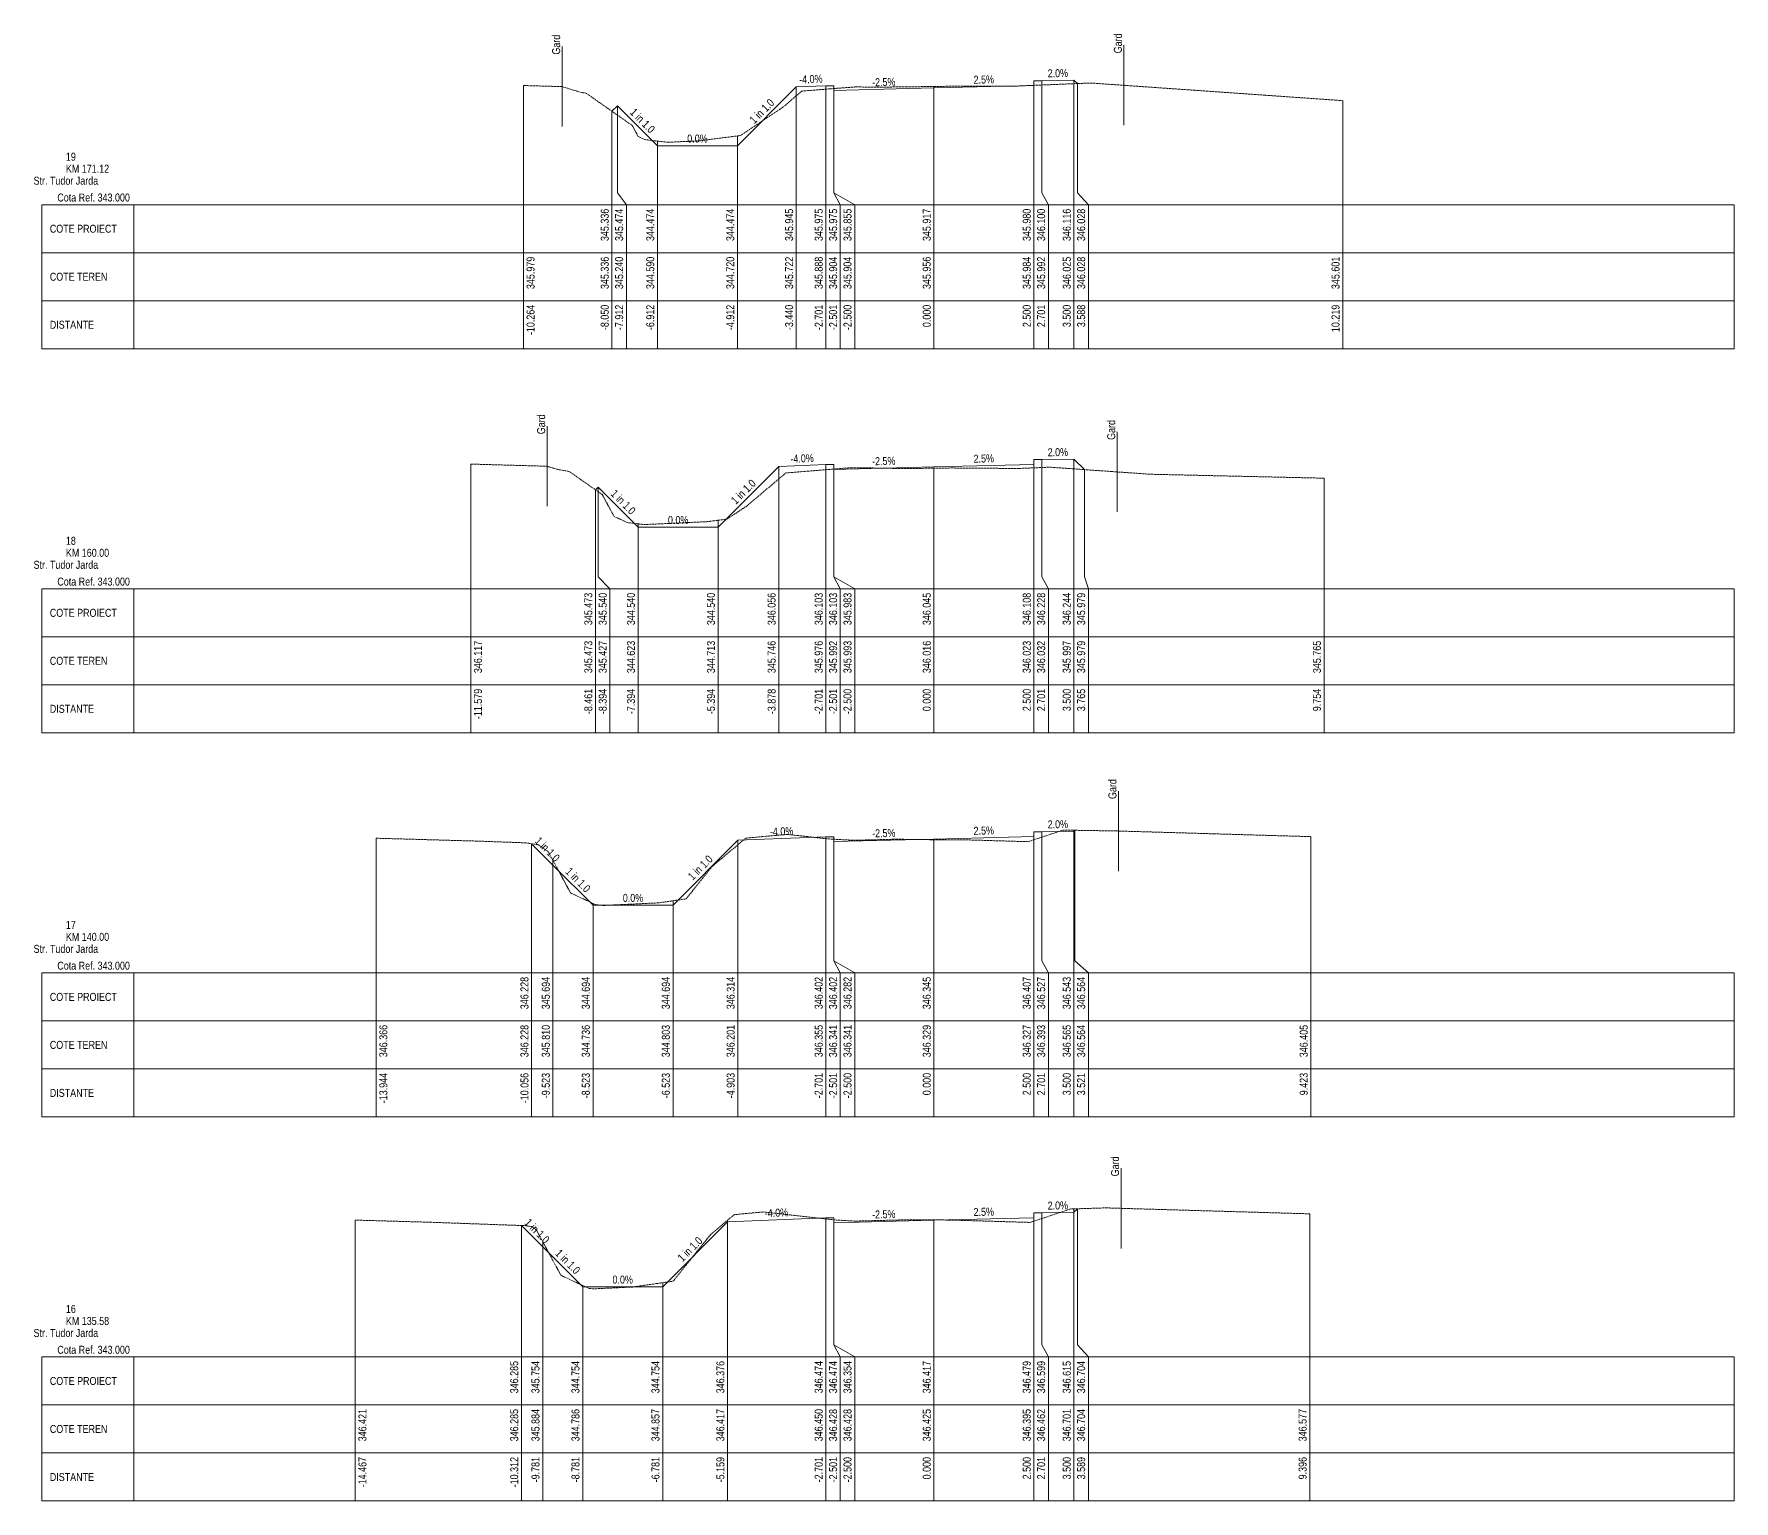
# Paper-space layout 'Str. Tudor Jarda-XS-1' of a CAD drawing. Extents: x 5 to 860, y 10 to 5944.
# Drawn here: x 5 to 430, y 1450 to 1816.7 of the extents above; entities that cross this region are included whole.
import ezdxf
from ezdxf.enums import TextEntityAlignment as Align

# ---------------------------------------------------------------- set-up
doc = ezdxf.new("R2010")
doc.units = 0
doc.linetypes.add('DASHED2', pattern=[0.375, 0.25, -0.125])
doc.layers.add('ARD-No Plot', color=1, linetype='Continuous', lineweight=0, plot=False)
for name, color, linetype, lineweight in [('DESIGN-TEXT', 7, 'Continuous', 0), ('EXISTING-TEXT', 7, 'Continuous', 0), ('LINES', 7, 'Continuous', 0), ('Text', 7, 'Continuous', 0), ('X-RL', 7, 'Continuous', 0), ('XPLOT-DESIGN', 5, 'Continuous', 0), ('XPLOT-EXISTING', 3, 'DASHED2', 0), ('XPLOT-GRADE', 7, 'Continuous', 0), ('XPLOT-KM', 7, 'Continuous', 0), ('XPLOT-TITLE', 7, 'Continuous', 0)]:
    doc.layers.add(name, color=color, linetype=linetype, lineweight=lineweight)
doc.styles.add('Arial', font='arial.ttf', dxfattribs={"width": 0.8})

psp = doc.layouts.new('Str. Tudor Jarda-XS-1')

# ---------------------------------------------------------------- linework, layer by layer
at = {"layer": 'LINES'}
for p, q in [((137.054, 1813.518), (137.054, 1793.518)), ((277.47, 1813.846), (277.47, 1793.846)), ((127.357, 1777), (127.357, 1803.792)), ((127.357, 1777), (127.357, 1803.792)), ((195.598, 1777), (195.598, 1803.454)), ((195.598, 1777), (195.598, 1803.454)), ((195.598, 1777), (195.598, 1803.454)), ((202.99, 1777), (202.99, 1803.75)), ((202.99, 1777), (202.99, 1803.75)), ((202.99, 1777), (202.99, 1803.75)), ((204.99, 1777), (204.99, 1803.75)), ((204.99, 1777), (204.99, 1803.75)), ((204.99, 1777), (204.99, 1803.75)), ((205, 1777), (205, 1803.038)), ((205, 1777), (205, 1803.038)), ((205, 1777), (205, 1803.038)), ((230, 1777), (230, 1803.563)), ((230, 1777), (230, 1803.563)), ((230, 1777), (230, 1803.563)), ((255, 1777), (255, 1803.836)), ((255, 1777), (255, 1803.836)), ((255, 1777), (255, 1803.836)), ((257.01, 1777), (257.01, 1805)), ((257.01, 1777), (257.01, 1805)), ((257.01, 1777), (257.01, 1805)), ((265, 1777), (265, 1805.159)), ((265, 1777), (265, 1805.159)), ((265, 1777), (265, 1805.159)), ((265.875, 1777), (265.875, 1804.284)), ((265.875, 1777), (265.875, 1804.284)), ((265.875, 1777), (265.875, 1804.284)), ((150.881, 1777), (150.881, 1798.737)), ((150.881, 1777), (150.881, 1798.737)), ((150.881, 1777), (150.881, 1798.737)), ((332.188, 1777), (332.188, 1800.012)), ((332.188, 1777), (332.188, 1800.012)), ((149.504, 1777), (149.504, 1797.36)), ((149.504, 1777), (149.504, 1797.36)), ((149.504, 1777), (149.504, 1797.36)), ((160.881, 1777), (160.881, 1789.901)), ((160.881, 1777), (160.881, 1789.901)), ((160.881, 1777), (160.881, 1789.901)), ((180.881, 1777), (180.881, 1791.196)), ((180.881, 1777), (180.881, 1791.196)), ((180.881, 1777), (180.881, 1791.196)), ((127.357, 1774), (127.357, 1777)), ((127.357, 1774), (127.357, 1777)), ((149.504, 1774), (149.504, 1777)), ((149.504, 1774), (149.504, 1777)), ((149.504, 1774), (149.504, 1777)), ((153.104, 1774), (150.881, 1777)), ((153.104, 1774), (150.881, 1777)), ((153.104, 1774), (150.881, 1777)), ((160.881, 1774), (160.881, 1777)), ((160.881, 1774), (160.881, 1777)), ((160.881, 1774), (160.881, 1777)), ((180.881, 1774), (180.881, 1777)), ((180.881, 1774), (180.881, 1777)), ((180.881, 1774), (180.881, 1777)), ((195.598, 1774), (195.598, 1777)), ((195.598, 1774), (195.598, 1777)), ((195.598, 1774), (195.598, 1777)), ((202.99, 1774), (202.99, 1777)), ((202.99, 1774), (202.99, 1777)), ((202.99, 1774), (202.99, 1777)), ((206.59, 1774), (204.99, 1777)), ((206.59, 1774), (204.99, 1777)), ((206.59, 1774), (204.99, 1777)), ((210.19, 1774), (205, 1777)), ((210.19, 1774), (205, 1777)), ((210.19, 1774), (205, 1777)), ((230, 1774), (230, 1777)), ((230, 1774), (230, 1777)), ((230, 1774), (230, 1777)), ((255, 1774), (255, 1777)), ((255, 1774), (255, 1777)), ((255, 1774), (255, 1777)), ((258.6, 1774), (257.01, 1777)), ((258.6, 1774), (257.01, 1777)), ((258.6, 1774), (257.01, 1777)), ((265, 1774), (265, 1777)), ((265, 1774), (265, 1777)), ((265, 1774), (265, 1777)), ((268.6, 1774), (265.875, 1777)), ((268.6, 1774), (265.875, 1777)), ((268.6, 1774), (265.875, 1777)), ((332.188, 1774), (332.188, 1777)), ((332.188, 1774), (332.188, 1777)), ((6.982, 1762), (6.982, 1774)), ((6.982, 1774), (30, 1774)), ((30, 1738), (30, 1774)), ((30, 1774), (430, 1774)), ((127.357, 1738), (127.357, 1774)), ((127.357, 1738), (127.357, 1774)), ((149.504, 1738), (149.504, 1774)), ((149.504, 1738), (149.504, 1774)), ((149.504, 1738), (149.504, 1774)), ((153.104, 1738), (153.104, 1774)), ((153.104, 1738), (153.104, 1774)), ((153.104, 1738), (153.104, 1774)), ((160.881, 1738), (160.881, 1774)), ((160.881, 1738), (160.881, 1774)), ((160.881, 1738), (160.881, 1774)), ((180.881, 1738), (180.881, 1774)), ((180.881, 1738), (180.881, 1774)), ((180.881, 1738), (180.881, 1774)), ((195.598, 1738), (195.598, 1774)), ((195.598, 1738), (195.598, 1774)), ((195.598, 1738), (195.598, 1774)), ((202.99, 1738), (202.99, 1774)), ((202.99, 1738), (202.99, 1774)), ((202.99, 1738), (202.99, 1774)), ((206.59, 1738), (206.59, 1774)), ((206.59, 1738), (206.59, 1774)), ((206.59, 1738), (206.59, 1774)), ((210.19, 1738), (210.19, 1774)), ((210.19, 1738), (210.19, 1774)), ((210.19, 1738), (210.19, 1774)), ((230, 1738), (230, 1774)), ((230, 1738), (230, 1774)), ((230, 1738), (230, 1774)), ((255, 1738), (255, 1774)), ((255, 1738), (255, 1774)), ((255, 1738), (255, 1774)), ((258.6, 1738), (258.6, 1774)), ((258.6, 1738), (258.6, 1774)), ((258.6, 1738), (258.6, 1774)), ((265, 1738), (265, 1774)), ((265, 1738), (265, 1774)), ((265, 1738), (265, 1774)), ((268.6, 1738), (268.6, 1774)), ((268.6, 1738), (268.6, 1774)), ((268.6, 1738), (268.6, 1774)), ((332.188, 1738), (332.188, 1774)), ((332.188, 1738), (332.188, 1774)), ((430, 1738), (430, 1774)), ((6.982, 1750), (6.982, 1762)), ((6.982, 1762), (30, 1762)), ((30, 1762), (6.982, 1762)), ((30, 1762), (430, 1762)), ((6.982, 1738), (6.982, 1750)), ((6.982, 1750), (30, 1750)), ((30, 1750), (6.982, 1750)), ((30, 1750), (430, 1750)), ((30, 1738), (6.982, 1738)), ((30, 1738), (430, 1738)), ((133.302, 1718.633), (133.302, 1698.633)), ((275.817, 1717.214), (275.817, 1697.214)), ((114.209, 1681), (114.209, 1709.173)), ((114.209, 1681), (114.209, 1709.173)), ((191.218, 1681), (191.218, 1708.557)), ((191.218, 1681), (191.218, 1708.557)), ((191.218, 1681), (191.218, 1708.557)), ((202.99, 1681), (202.99, 1709.028)), ((202.99, 1681), (202.99, 1709.028)), ((202.99, 1681), (202.99, 1709.028)), ((204.99, 1681), (204.99, 1709.028)), ((204.99, 1681), (204.99, 1709.028)), ((204.99, 1681), (204.99, 1709.028)), ((230, 1681), (230, 1708.453)), ((230, 1681), (230, 1708.453)), ((230, 1681), (230, 1708.453)), ((255, 1681), (255, 1709.078)), ((255, 1681), (255, 1709.078)), ((255, 1681), (255, 1709.078)), ((257.01, 1681), (257.01, 1710.278)), ((257.01, 1681), (257.01, 1710.278)), ((257.01, 1681), (257.01, 1710.278)), ((265, 1681), (265, 1710.438)), ((265, 1681), (265, 1710.438)), ((265, 1681), (265, 1710.438)), ((205, 1681), (205, 1707.925)), ((205, 1681), (205, 1707.925)), ((205, 1681), (205, 1707.925)), ((267.652, 1681), (267.652, 1707.786)), ((267.652, 1681), (267.652, 1707.786)), ((267.652, 1681), (267.652, 1707.786)), ((327.541, 1681), (327.541, 1705.65)), ((327.541, 1681), (327.541, 1705.65)), ((145.392, 1681), (145.392, 1702.731)), ((145.392, 1681), (145.392, 1702.731)), ((145.392, 1681), (145.392, 1702.731)), ((146.056, 1681), (146.056, 1703.396)), ((146.056, 1681), (146.056, 1703.396)), ((146.056, 1681), (146.056, 1703.396)), ((156.056, 1681), (156.056, 1694.233)), ((156.056, 1681), (156.056, 1694.233)), ((156.056, 1681), (156.056, 1694.233)), ((176.056, 1681), (176.056, 1695.131)), ((176.056, 1681), (176.056, 1695.131)), ((176.056, 1681), (176.056, 1695.131)), ((114.209, 1678), (114.209, 1681)), ((114.209, 1678), (114.209, 1681)), ((145.392, 1678), (145.392, 1681)), ((145.392, 1678), (145.392, 1681)), ((145.392, 1678), (145.392, 1681)), ((148.992, 1678), (146.056, 1681)), ((148.992, 1678), (146.056, 1681)), ((148.992, 1678), (146.056, 1681)), ((156.056, 1678), (156.056, 1681)), ((156.056, 1678), (156.056, 1681)), ((156.056, 1678), (156.056, 1681)), ((176.056, 1678), (176.056, 1681)), ((176.056, 1678), (176.056, 1681)), ((176.056, 1678), (176.056, 1681)), ((191.218, 1678), (191.218, 1681)), ((191.218, 1678), (191.218, 1681)), ((191.218, 1678), (191.218, 1681)), ((202.99, 1678), (202.99, 1681)), ((202.99, 1678), (202.99, 1681)), ((202.99, 1678), (202.99, 1681)), ((206.59, 1678), (204.99, 1681)), ((206.59, 1678), (204.99, 1681)), ((206.59, 1678), (204.99, 1681)), ((210.19, 1678), (205, 1681)), ((210.19, 1678), (205, 1681)), ((210.19, 1678), (205, 1681)), ((230, 1678), (230, 1681)), ((230, 1678), (230, 1681)), ((230, 1678), (230, 1681)), ((255, 1678), (255, 1681)), ((255, 1678), (255, 1681)), ((255, 1678), (255, 1681)), ((258.6, 1678), (257.01, 1681)), ((258.6, 1678), (257.01, 1681)), ((258.6, 1678), (257.01, 1681)), ((265, 1678), (265, 1681)), ((265, 1678), (265, 1681)), ((265, 1678), (265, 1681)), ((268.6, 1678), (267.652, 1681)), ((268.6, 1678), (267.652, 1681)), ((268.6, 1678), (267.652, 1681)), ((327.541, 1678), (327.541, 1681)), ((327.541, 1678), (327.541, 1681)), ((6.982, 1666), (6.982, 1678)), ((6.982, 1678), (30, 1678)), ((30, 1642), (30, 1678)), ((30, 1678), (430, 1678)), ((114.209, 1642), (114.209, 1678)), ((114.209, 1642), (114.209, 1678)), ((145.392, 1642), (145.392, 1678)), ((145.392, 1642), (145.392, 1678)), ((145.392, 1642), (145.392, 1678)), ((148.992, 1642), (148.992, 1678)), ((148.992, 1642), (148.992, 1678)), ((148.992, 1642), (148.992, 1678)), ((156.056, 1642), (156.056, 1678)), ((156.056, 1642), (156.056, 1678)), ((156.056, 1642), (156.056, 1678)), ((176.056, 1642), (176.056, 1678)), ((176.056, 1642), (176.056, 1678)), ((176.056, 1642), (176.056, 1678)), ((191.218, 1642), (191.218, 1678)), ((191.218, 1642), (191.218, 1678)), ((191.218, 1642), (191.218, 1678)), ((202.99, 1642), (202.99, 1678)), ((202.99, 1642), (202.99, 1678)), ((202.99, 1642), (202.99, 1678)), ((206.59, 1642), (206.59, 1678)), ((206.59, 1642), (206.59, 1678)), ((206.59, 1642), (206.59, 1678)), ((210.19, 1642), (210.19, 1678)), ((210.19, 1642), (210.19, 1678)), ((210.19, 1642), (210.19, 1678)), ((230, 1642), (230, 1678)), ((230, 1642), (230, 1678)), ((230, 1642), (230, 1678)), ((255, 1642), (255, 1678)), ((255, 1642), (255, 1678)), ((255, 1642), (255, 1678)), ((258.6, 1642), (258.6, 1678)), ((258.6, 1642), (258.6, 1678)), ((258.6, 1642), (258.6, 1678)), ((265, 1642), (265, 1678)), ((265, 1642), (265, 1678)), ((265, 1642), (265, 1678)), ((268.6, 1642), (268.6, 1678)), ((268.6, 1642), (268.6, 1678)), ((268.6, 1642), (268.6, 1678)), ((327.541, 1642), (327.541, 1678)), ((327.541, 1642), (327.541, 1678)), ((430, 1642), (430, 1678)), ((6.982, 1654), (6.982, 1666)), ((6.982, 1666), (30, 1666)), ((30, 1666), (6.982, 1666)), ((30, 1666), (430, 1666)), ((6.982, 1642), (6.982, 1654)), ((6.982, 1654), (30, 1654)), ((30, 1654), (6.982, 1654)), ((30, 1654), (430, 1654)), ((30, 1642), (6.982, 1642)), ((30, 1642), (430, 1642)), ((276.124, 1627.457), (276.124, 1607.457)), ((90.558, 1585), (90.558, 1615.657)), ((90.558, 1585), (90.558, 1615.657)), ((180.969, 1585), (180.969, 1615.142)), ((180.969, 1585), (180.969, 1615.142)), ((180.969, 1585), (180.969, 1615.142)), ((202.99, 1585), (202.99, 1616.023)), ((202.99, 1585), (202.99, 1616.023)), ((202.99, 1585), (202.99, 1616.023)), ((204.99, 1585), (204.99, 1616.023)), ((204.99, 1585), (204.99, 1616.023)), ((204.99, 1585), (204.99, 1616.023)), ((205, 1585), (205, 1615.41)), ((205, 1585), (205, 1615.41)), ((205, 1585), (205, 1615.41)), ((230, 1585), (230, 1615.448)), ((230, 1585), (230, 1615.448)), ((230, 1585), (230, 1615.448)), ((255, 1585), (255, 1616.073)), ((255, 1585), (255, 1616.073)), ((255, 1585), (255, 1616.073)), ((257.01, 1585), (257.01, 1617.273)), ((257.01, 1585), (257.01, 1617.273)), ((257.01, 1585), (257.01, 1617.273)), ((265, 1585), (265, 1617.648)), ((265, 1585), (265, 1617.648)), ((265, 1585), (265, 1617.648)), ((265.212, 1585), (265.212, 1617.645)), ((265.212, 1585), (265.212, 1617.645)), ((265.212, 1585), (265.212, 1617.645)), ((324.231, 1585), (324.231, 1616.052)), ((324.231, 1585), (324.231, 1616.052)), ((129.435, 1585), (129.435, 1614.276)), ((129.435, 1585), (129.435, 1614.276)), ((129.435, 1585), (129.435, 1614.276)), ((134.769, 1585), (134.769, 1610.099)), ((134.769, 1585), (134.769, 1610.099)), ((134.769, 1585), (134.769, 1610.099)), ((144.769, 1585), (144.769, 1599.357)), ((144.769, 1585), (144.769, 1599.357)), ((144.769, 1585), (144.769, 1599.357)), ((164.769, 1585), (164.769, 1600.03)), ((164.769, 1585), (164.769, 1600.03)), ((164.769, 1585), (164.769, 1600.03)), ((6.982, 1570), (6.982, 1582)), ((6.982, 1582), (30, 1582)), ((30, 1546), (30, 1582)), ((30, 1582), (430, 1582)), ((90.558, 1582), (90.558, 1585)), ((90.558, 1582), (90.558, 1585)), ((90.558, 1546), (90.558, 1582)), ((90.558, 1546), (90.558, 1582)), ((129.435, 1582), (129.435, 1585)), ((129.435, 1582), (129.435, 1585)), ((129.435, 1582), (129.435, 1585)), ((129.435, 1546), (129.435, 1582)), ((129.435, 1546), (129.435, 1582)), ((129.435, 1546), (129.435, 1582)), ((134.769, 1582), (134.769, 1585)), ((134.769, 1582), (134.769, 1585)), ((134.769, 1582), (134.769, 1585)), ((134.769, 1546), (134.769, 1582)), ((134.769, 1546), (134.769, 1582)), ((134.769, 1546), (134.769, 1582)), ((144.769, 1582), (144.769, 1585)), ((144.769, 1582), (144.769, 1585)), ((144.769, 1582), (144.769, 1585)), ((144.769, 1546), (144.769, 1582)), ((144.769, 1546), (144.769, 1582)), ((144.769, 1546), (144.769, 1582)), ((164.769, 1582), (164.769, 1585)), ((164.769, 1582), (164.769, 1585)), ((164.769, 1582), (164.769, 1585)), ((164.769, 1546), (164.769, 1582)), ((164.769, 1546), (164.769, 1582)), ((164.769, 1546), (164.769, 1582)), ((180.969, 1582), (180.969, 1585)), ((180.969, 1582), (180.969, 1585)), ((180.969, 1582), (180.969, 1585)), ((180.969, 1546), (180.969, 1582)), ((180.969, 1546), (180.969, 1582)), ((180.969, 1546), (180.969, 1582)), ((202.99, 1582), (202.99, 1585)), ((202.99, 1582), (202.99, 1585)), ((202.99, 1582), (202.99, 1585)), ((202.99, 1546), (202.99, 1582)), ((202.99, 1546), (202.99, 1582)), ((202.99, 1546), (202.99, 1582)), ((206.59, 1582), (204.99, 1585)), ((206.59, 1582), (204.99, 1585)), ((206.59, 1582), (204.99, 1585)), ((210.19, 1582), (205, 1585)), ((210.19, 1582), (205, 1585)), ((210.19, 1582), (205, 1585)), ((206.59, 1546), (206.59, 1582)), ((206.59, 1546), (206.59, 1582)), ((206.59, 1546), (206.59, 1582)), ((210.19, 1546), (210.19, 1582)), ((210.19, 1546), (210.19, 1582)), ((210.19, 1546), (210.19, 1582)), ((230, 1582), (230, 1585)), ((230, 1582), (230, 1585)), ((230, 1582), (230, 1585)), ((230, 1546), (230, 1582)), ((230, 1546), (230, 1582)), ((230, 1546), (230, 1582)), ((255, 1582), (255, 1585)), ((255, 1582), (255, 1585)), ((255, 1582), (255, 1585)), ((255, 1546), (255, 1582)), ((255, 1546), (255, 1582)), ((255, 1546), (255, 1582)), ((258.6, 1582), (257.01, 1585)), ((258.6, 1582), (257.01, 1585)), ((258.6, 1582), (257.01, 1585)), ((258.6, 1546), (258.6, 1582)), ((258.6, 1546), (258.6, 1582)), ((258.6, 1546), (258.6, 1582)), ((265, 1582), (265, 1585)), ((265, 1582), (265, 1585)), ((265, 1582), (265, 1585)), ((265, 1546), (265, 1582)), ((265, 1546), (265, 1582)), ((265, 1546), (265, 1582)), ((268.6, 1582), (265.212, 1585)), ((268.6, 1582), (265.212, 1585)), ((268.6, 1582), (265.212, 1585)), ((268.6, 1546), (268.6, 1582)), ((268.6, 1546), (268.6, 1582)), ((268.6, 1546), (268.6, 1582)), ((324.231, 1582), (324.231, 1585)), ((324.231, 1582), (324.231, 1585)), ((324.231, 1546), (324.231, 1582)), ((324.231, 1546), (324.231, 1582)), ((430, 1546), (430, 1582)), ((6.982, 1558), (6.982, 1570)), ((6.982, 1570), (30, 1570)), ((30, 1570), (6.982, 1570)), ((30, 1570), (430, 1570)), ((6.982, 1546), (6.982, 1558)), ((6.982, 1558), (30, 1558)), ((30, 1558), (6.982, 1558)), ((30, 1558), (430, 1558)), ((30, 1546), (6.982, 1546)), ((30, 1546), (430, 1546)), ((276.76, 1533.151), (276.76, 1513.151)), ((257.01, 1489), (257.01, 1521.994)), ((257.01, 1489), (257.01, 1521.994)), ((257.01, 1489), (257.01, 1521.994)), ((265, 1489), (265, 1523.013)), ((265, 1489), (265, 1523.013)), ((265, 1489), (265, 1523.013)), ((265.886, 1489), (265.886, 1523.041)), ((265.886, 1489), (265.886, 1523.041)), ((265.886, 1489), (265.886, 1523.041)), ((323.962, 1489), (323.962, 1521.773)), ((323.962, 1489), (323.962, 1521.773)), ((85.331, 1489), (85.331, 1520.206)), ((85.331, 1489), (85.331, 1520.206)), ((126.876, 1489), (126.876, 1518.854)), ((126.876, 1489), (126.876, 1518.854)), ((126.876, 1489), (126.876, 1518.854)), ((178.41, 1489), (178.41, 1520.175)), ((178.41, 1489), (178.41, 1520.175)), ((178.41, 1489), (178.41, 1520.175)), ((202.99, 1489), (202.99, 1520.744)), ((202.99, 1489), (202.99, 1520.744)), ((202.99, 1489), (202.99, 1520.744)), ((204.99, 1489), (204.99, 1520.744)), ((204.99, 1489), (204.99, 1520.744)), ((204.99, 1489), (204.99, 1520.744)), ((205, 1489), (205, 1520.277)), ((205, 1489), (205, 1520.277)), ((205, 1489), (205, 1520.277)), ((230, 1489), (230, 1520.251)), ((230, 1489), (230, 1520.251)), ((230, 1489), (230, 1520.251)), ((255, 1489), (255, 1520.794)), ((255, 1489), (255, 1520.794)), ((255, 1489), (255, 1520.794)), ((132.19, 1489), (132.19, 1514.84)), ((132.19, 1489), (132.19, 1514.84)), ((132.19, 1489), (132.19, 1514.84)), ((162.19, 1489), (162.19, 1504.566)), ((162.19, 1489), (162.19, 1504.566)), ((162.19, 1489), (162.19, 1504.566)), ((142.19, 1489), (142.19, 1503.856)), ((142.19, 1489), (142.19, 1503.856)), ((142.19, 1489), (142.19, 1503.856)), ((85.331, 1486), (85.331, 1489)), ((85.331, 1486), (85.331, 1489)), ((126.876, 1486), (126.876, 1489)), ((126.876, 1486), (126.876, 1489)), ((126.876, 1486), (126.876, 1489)), ((132.19, 1486), (132.19, 1489)), ((132.19, 1486), (132.19, 1489)), ((132.19, 1486), (132.19, 1489)), ((142.19, 1486), (142.19, 1489)), ((142.19, 1486), (142.19, 1489)), ((142.19, 1486), (142.19, 1489)), ((162.19, 1486), (162.19, 1489)), ((162.19, 1486), (162.19, 1489)), ((162.19, 1486), (162.19, 1489)), ((178.41, 1486), (178.41, 1489)), ((178.41, 1486), (178.41, 1489)), ((178.41, 1486), (178.41, 1489)), ((202.99, 1486), (202.99, 1489)), ((202.99, 1486), (202.99, 1489)), ((202.99, 1486), (202.99, 1489)), ((206.59, 1486), (204.99, 1489)), ((206.59, 1486), (204.99, 1489)), ((206.59, 1486), (204.99, 1489)), ((210.19, 1486), (205, 1489)), ((210.19, 1486), (205, 1489)), ((210.19, 1486), (205, 1489)), ((230, 1486), (230, 1489)), ((230, 1486), (230, 1489)), ((230, 1486), (230, 1489)), ((255, 1486), (255, 1489)), ((255, 1486), (255, 1489)), ((255, 1486), (255, 1489)), ((258.6, 1486), (257.01, 1489)), ((258.6, 1486), (257.01, 1489)), ((258.6, 1486), (257.01, 1489)), ((265, 1486), (265, 1489)), ((265, 1486), (265, 1489)), ((265, 1486), (265, 1489)), ((268.6, 1486), (265.886, 1489)), ((268.6, 1486), (265.886, 1489)), ((268.6, 1486), (265.886, 1489)), ((323.962, 1486), (323.962, 1489)), ((323.962, 1486), (323.962, 1489)), ((6.982, 1474), (6.982, 1486)), ((6.982, 1486), (30, 1486)), ((30, 1450), (30, 1486)), ((30, 1486), (430, 1486)), ((85.331, 1450), (85.331, 1486)), ((85.331, 1450), (85.331, 1486)), ((126.876, 1450), (126.876, 1486)), ((126.876, 1450), (126.876, 1486)), ((126.876, 1450), (126.876, 1486)), ((132.19, 1450), (132.19, 1486)), ((132.19, 1450), (132.19, 1486)), ((132.19, 1450), (132.19, 1486)), ((142.19, 1450), (142.19, 1486)), ((142.19, 1450), (142.19, 1486)), ((142.19, 1450), (142.19, 1486)), ((162.19, 1450), (162.19, 1486)), ((162.19, 1450), (162.19, 1486)), ((162.19, 1450), (162.19, 1486)), ((178.41, 1450), (178.41, 1486)), ((178.41, 1450), (178.41, 1486)), ((178.41, 1450), (178.41, 1486)), ((202.99, 1450), (202.99, 1486)), ((202.99, 1450), (202.99, 1486)), ((202.99, 1450), (202.99, 1486)), ((206.59, 1450), (206.59, 1486)), ((206.59, 1450), (206.59, 1486)), ((206.59, 1450), (206.59, 1486)), ((210.19, 1450), (210.19, 1486)), ((210.19, 1450), (210.19, 1486)), ((210.19, 1450), (210.19, 1486)), ((230, 1450), (230, 1486)), ((230, 1450), (230, 1486)), ((230, 1450), (230, 1486)), ((255, 1450), (255, 1486)), ((255, 1450), (255, 1486)), ((255, 1450), (255, 1486)), ((258.6, 1450), (258.6, 1486)), ((258.6, 1450), (258.6, 1486)), ((258.6, 1450), (258.6, 1486)), ((265, 1450), (265, 1486)), ((265, 1450), (265, 1486)), ((265, 1450), (265, 1486)), ((268.6, 1450), (268.6, 1486)), ((268.6, 1450), (268.6, 1486)), ((268.6, 1450), (268.6, 1486)), ((323.962, 1450), (323.962, 1486)), ((323.962, 1450), (323.962, 1486)), ((430, 1450), (430, 1486)), ((6.982, 1462), (6.982, 1474)), ((6.982, 1474), (30, 1474)), ((30, 1474), (6.982, 1474)), ((30, 1474), (430, 1474)), ((6.982, 1450), (6.982, 1462)), ((6.982, 1462), (30, 1462)), ((30, 1462), (6.982, 1462)), ((30, 1462), (430, 1462)), ((30, 1450), (6.982, 1450)), ((30, 1450), (430, 1450))]:
    psp.add_line(p, q, dxfattribs=at)
at = {"layer": 'XPLOT-DESIGN'}
for p, q in [((180.881, 1788.737), (195.598, 1803.454)), ((195.598, 1803.454), (202.99, 1803.75)), ((202.99, 1803.75), (204.99, 1803.75)), ((204.99, 1803.75), (205, 1802.55)), ((205, 1802.55), (230, 1803.175)), ((230, 1803.175), (255, 1803.8)), ((255, 1803.8), (255.01, 1805)), ((255.01, 1805), (257.01, 1805)), ((257.01, 1805), (265, 1805.159)), ((265, 1805.159), (265.875, 1804.284)), ((149.504, 1797.36), (150.881, 1798.737)), ((150.881, 1798.737), (160.881, 1788.737)), ((160.881, 1788.737), (180.881, 1788.737)), ((176.056, 1693.396), (191.218, 1708.557)), ((191.218, 1708.557), (202.99, 1709.028)), ((202.99, 1709.028), (204.99, 1709.028)), ((204.99, 1709.028), (205, 1707.828)), ((205, 1707.828), (230, 1708.453)), ((230, 1708.453), (255, 1709.078)), ((255, 1709.078), (255.01, 1710.278)), ((255.01, 1710.278), (257.01, 1710.278)), ((257.01, 1710.278), (265, 1710.438)), ((265, 1710.438), (267.652, 1707.786)), ((145.392, 1702.731), (146.056, 1703.396)), ((146.056, 1703.396), (156.056, 1693.396)), ((156.056, 1693.396), (176.056, 1693.396)), ((164.769, 1598.942), (180.969, 1615.142)), ((180.969, 1615.142), (202.99, 1616.023)), ((202.99, 1616.023), (204.99, 1616.023)), ((204.99, 1616.023), (205, 1614.823)), ((205, 1614.823), (230, 1615.448)), ((230, 1615.448), (255, 1616.073)), ((255, 1616.073), (255.01, 1617.273)), ((255.01, 1617.273), (257.01, 1617.273)), ((257.01, 1617.273), (265, 1617.433)), ((265, 1617.433), (265.212, 1617.645)), ((129.435, 1614.276), (134.769, 1608.942)), ((134.769, 1608.942), (144.769, 1598.942)), ((144.769, 1598.942), (164.769, 1598.942)), ((255, 1520.794), (255.01, 1521.994)), ((255.01, 1521.994), (257.01, 1521.994)), ((257.01, 1521.994), (265, 1522.154)), ((265, 1522.154), (265.886, 1523.041)), ((126.876, 1518.854), (132.19, 1513.541)), ((162.19, 1503.541), (178.41, 1519.761)), ((178.41, 1519.761), (202.99, 1520.744)), ((202.99, 1520.744), (204.99, 1520.744)), ((204.99, 1520.744), (205, 1519.544)), ((205, 1519.544), (230, 1520.169)), ((230, 1520.169), (255, 1520.794)), ((132.19, 1513.541), (142.19, 1503.541)), ((142.19, 1503.541), (162.19, 1503.541))]:
    psp.add_line(p, q, dxfattribs=at)
at = {"layer": 'XPLOT-EXISTING'}
for p, q in [((127.357, 1803.792), (137.054, 1803.518)), ((137.054, 1803.518), (141.59, 1802.126)), ((141.59, 1802.126), (143.046, 1801.884)), ((143.046, 1801.884), (149.504, 1797.36)), ((195.598, 1801.217), (196.997, 1802.401)), ((196.997, 1802.401), (202.99, 1802.882)), ((202.99, 1802.882), (204.052, 1802.967)), ((204.052, 1802.967), (204.99, 1803.037)), ((204.99, 1803.037), (205, 1803.038)), ((205, 1803.038), (210.453, 1803.444)), ((210.453, 1803.444), (216.631, 1803.369)), ((216.631, 1803.369), (223.034, 1803.491)), ((223.034, 1803.491), (223.054, 1803.444)), ((223.054, 1803.444), (230, 1803.563)), ((230, 1803.563), (230.318, 1803.569)), ((230, 1803.563), (230, 1803.563)), ((230.318, 1803.569), (241.465, 1803.67)), ((241.465, 1803.67), (249.48, 1803.609)), ((249.48, 1803.609), (255, 1803.836)), ((255, 1803.836), (257.01, 1803.919)), ((257.01, 1803.919), (265, 1804.248)), ((265, 1804.248), (265.875, 1804.284)), ((265.875, 1804.284), (269.239, 1804.423)), ((269.239, 1804.423), (331.278, 1800.077)), ((181.599, 1791.287), (192.111, 1798.268)), ((192.111, 1798.268), (195.598, 1801.217)), ((331.278, 1800.077), (331.32, 1800.02)), ((331.32, 1800.02), (331.739, 1800.093)), ((331.739, 1800.093), (332.188, 1800.012)), ((149.504, 1797.36), (150.881, 1796.397)), ((150.881, 1796.397), (154.594, 1793.796)), ((154.594, 1793.796), (156.076, 1791.053)), ((156.076, 1791.053), (157.736, 1790.276)), ((157.736, 1790.276), (160.881, 1789.901)), ((160.881, 1789.901), (163.359, 1789.605)), ((163.359, 1789.605), (171.303, 1789.975)), ((171.303, 1789.975), (180.881, 1791.196)), ((180.881, 1791.196), (181.599, 1791.287)), ((114.209, 1709.173), (133.302, 1708.633)), ((133.302, 1708.633), (135.922, 1707.829)), ((257.01, 1708.316), (258.946, 1708.396)), ((258.946, 1708.396), (265, 1707.972)), ((135.922, 1707.829), (138.795, 1707.352)), ((138.795, 1707.352), (145.392, 1702.731)), ((183.286, 1698.754), (191.218, 1705.464)), ((191.218, 1705.464), (192.987, 1706.961)), ((192.987, 1706.961), (202.99, 1707.764)), ((202.99, 1707.764), (204.99, 1707.924)), ((204.99, 1707.924), (205, 1707.925)), ((205, 1707.925), (206.996, 1708.085)), ((206.996, 1708.085), (209.574, 1708.277)), ((209.574, 1708.277), (214.832, 1708.214)), ((214.832, 1708.214), (214.849, 1708.173)), ((214.849, 1708.173), (223.867, 1708.052)), ((223.867, 1708.052), (230, 1708.157)), ((230, 1708.157), (230.091, 1708.159)), ((230, 1708.157), (230, 1708.157)), ((230.091, 1708.159), (234.581, 1708.2)), ((234.581, 1708.2), (251.112, 1708.073)), ((251.112, 1708.073), (255, 1708.233)), ((255, 1708.233), (257.01, 1708.316)), ((265, 1707.972), (267.652, 1707.786)), ((267.652, 1707.786), (284.11, 1706.633)), ((284.11, 1706.633), (327.541, 1705.65)), ((145.392, 1702.731), (146.056, 1702.266)), ((146.056, 1702.266), (147.089, 1701.543)), ((147.089, 1701.543), (150.029, 1696.101)), ((150.029, 1696.101), (153.322, 1694.559)), ((178.252, 1695.411), (183.286, 1698.754)), ((153.322, 1694.559), (156.056, 1694.233)), ((156.056, 1694.233), (157.59, 1694.051)), ((157.59, 1694.051), (173.321, 1694.783)), ((173.321, 1694.783), (176.056, 1695.131)), ((176.056, 1695.131), (178.252, 1695.411)), ((90.558, 1615.657), (115.548, 1614.95)), ((115.548, 1614.95), (128.092, 1614.499)), ((180.969, 1614.005), (182.951, 1615.679)), ((182.951, 1615.679), (193.38, 1616.615)), ((193.38, 1616.615), (202.99, 1615.548)), ((202.99, 1615.548), (203.528, 1615.488)), ((203.528, 1615.488), (204.99, 1615.41)), ((204.99, 1615.41), (205, 1615.41)), ((205, 1615.41), (209.994, 1615.142)), ((209.994, 1615.142), (220.378, 1615.41)), ((220.378, 1615.41), (229.304, 1615.29)), ((229.304, 1615.29), (230, 1615.286)), ((230, 1615.286), (230, 1615.286)), ((230, 1615.286), (238.69, 1615.232)), ((238.69, 1615.232), (253.562, 1614.792)), ((253.562, 1614.792), (255, 1615.268)), ((255, 1615.268), (257.01, 1615.935)), ((257.01, 1615.935), (262.313, 1617.693)), ((262.313, 1617.693), (265, 1617.648)), ((265, 1617.648), (265.212, 1617.645)), ((265.212, 1617.645), (275.519, 1617.475)), ((275.519, 1617.475), (324.231, 1616.052)), ((128.092, 1614.499), (129.435, 1614.276)), ((129.435, 1614.276), (131.149, 1613.991)), ((131.149, 1613.991), (133.589, 1612.282)), ((133.589, 1612.282), (134.769, 1610.099)), ((174.487, 1608.528), (180.969, 1614.005)), ((134.769, 1610.099), (139.152, 1601.987)), ((168.034, 1600.502), (174.487, 1608.528)), ((139.152, 1601.987), (144.769, 1599.357)), ((144.769, 1599.357), (145.383, 1599.069)), ((145.383, 1599.069), (147.214, 1598.851)), ((147.214, 1598.851), (161.076, 1599.496)), ((161.076, 1599.496), (164.769, 1600.03)), ((164.769, 1600.03), (168.034, 1600.502)), ((178.41, 1520.175), (180.077, 1521.583)), ((180.077, 1521.583), (187.35, 1522.236)), ((187.35, 1522.236), (202.99, 1520.5)), ((257.01, 1520.616), (264.16, 1522.986)), ((264.16, 1522.986), (265, 1523.013)), ((265, 1523.013), (265.886, 1523.041)), ((265.886, 1523.041), (272.929, 1523.263)), ((272.929, 1523.263), (323.962, 1521.773)), ((85.331, 1520.206), (103.892, 1519.681)), ((103.892, 1519.681), (126.876, 1518.854)), ((126.876, 1518.854), (128.024, 1518.813)), ((128.024, 1518.813), (129.459, 1518.574)), ((129.459, 1518.574), (130.605, 1517.772)), ((130.605, 1517.772), (132.19, 1514.84)), ((174.175, 1516.597), (178.41, 1520.175)), ((202.99, 1520.5), (204.99, 1520.278)), ((204.99, 1520.278), (205, 1520.277)), ((205, 1520.277), (205.58, 1520.212)), ((205.58, 1520.212), (210.352, 1519.957)), ((210.352, 1519.957), (224.408, 1520.319)), ((224.408, 1520.319), (229.08, 1520.256)), ((229.08, 1520.256), (230, 1520.251)), ((230, 1520.251), (230, 1520.251)), ((230, 1520.251), (233.992, 1520.226)), ((233.992, 1520.226), (254.042, 1519.632)), ((254.042, 1519.632), (255, 1519.95)), ((255, 1519.95), (257.01, 1520.616)), ((132.19, 1514.84), (136.748, 1506.404)), ((164.806, 1504.944), (174.175, 1516.597)), ((136.748, 1506.404), (142.19, 1503.856)), ((154.704, 1503.483), (162.19, 1504.566)), ((162.19, 1504.566), (164.806, 1504.944)), ((142.19, 1503.856), (143.628, 1503.182)), ((143.628, 1503.182), (144.92, 1503.028)), ((144.92, 1503.028), (154.704, 1503.483))]:
    psp.add_line(p, q, dxfattribs=at)

# ---------------------------------------------------------------- texts
at = {"layer": 'ARD-No Plot', "style": 'Arial', "width": 0.8}
for p in [(13, 1779), (13, 1683), (13, 1587), (13, 1491)]:
    psp.add_text('Str. Tudor Jarda', height=2, dxfattribs=at).set_placement(p, align=Align.CENTER)
at = {"layer": 'DESIGN-TEXT', "style": 'Arial', "width": 0.8}
for s, p in [('345.336', (148.704, 1773)), ('345.474', (152.304, 1773)), ('344.474', (160.081, 1773)), ('344.474', (180.081, 1773)), ('345.945', (194.798, 1773)), ('345.975', (202.19, 1773)), ('345.975', (205.79, 1773)), ('345.855', (209.39, 1773)), ('345.917', (229.2, 1773)), ('345.980', (254.2, 1773)), ('346.100', (257.8, 1773)), ('346.116', (264.2, 1773)), ('346.028', (267.8, 1773)), ('345.473', (144.592, 1677)), ('345.540', (148.192, 1677)), ('344.540', (155.256, 1677)), ('344.540', (175.256, 1677)), ('346.056', (190.418, 1677)), ('346.103', (202.19, 1677)), ('346.103', (205.79, 1677)), ('345.983', (209.39, 1677)), ('346.045', (229.2, 1677)), ('346.108', (254.2, 1677)), ('346.228', (257.8, 1677)), ('346.244', (264.2, 1677)), ('345.979', (267.8, 1677)), ('346.228', (128.635, 1581)), ('345.694', (133.969, 1581)), ('344.694', (143.969, 1581)), ('344.694', (163.969, 1581)), ('346.314', (180.169, 1581)), ('346.345', (229.2, 1581)), ('346.543', (264.2, 1581)), ('346.564', (267.8, 1581)), ('346.402', (202.19, 1581)), ('346.402', (205.79, 1581)), ('346.282', (209.39, 1581)), ('346.407', (254.2, 1581)), ('346.527', (257.8, 1581)), ('346.285', (126.076, 1485)), ('345.754', (131.39, 1485)), ('344.754', (141.39, 1485)), ('344.754', (161.39, 1485)), ('346.376', (177.61, 1485)), ('346.474', (202.19, 1485)), ('346.474', (205.79, 1485)), ('346.354', (209.39, 1485)), ('346.417', (229.2, 1485)), ('346.479', (254.2, 1485)), ('346.599', (257.8, 1485)), ('346.615', (264.2, 1485)), ('346.704', (267.8, 1485))]:
    psp.add_text(s, height=2, rotation=90, dxfattribs=at).set_placement(p, align=Align.RIGHT)
at = {"layer": 'EXISTING-TEXT', "style": 'Arial', "width": 0.8}
for s, p in [('345.979', (130.157, 1761)), ('345.336', (148.704, 1761)), ('345.240', (152.304, 1761)), ('344.590', (160.081, 1761)), ('344.720', (180.081, 1761)), ('345.722', (194.798, 1761)), ('345.888', (202.19, 1761)), ('345.904', (205.79, 1761)), ('345.904', (209.39, 1761)), ('345.956', (229.2, 1761)), ('345.956', (229.2, 1761)), ('345.984', (254.2, 1761)), ('345.992', (257.8, 1761)), ('346.025', (264.2, 1761)), ('346.028', (267.8, 1761)), ('345.601', (331.388, 1761)), ('346.117', (117.009, 1665)), ('345.473', (144.592, 1665)), ('345.427', (148.192, 1665)), ('344.623', (155.256, 1665)), ('344.713', (175.256, 1665)), ('345.746', (190.418, 1665)), ('345.976', (202.19, 1665)), ('345.992', (205.79, 1665)), ('345.993', (209.39, 1665)), ('346.016', (229.2, 1665)), ('346.016', (229.2, 1665)), ('346.023', (254.2, 1665)), ('346.032', (257.8, 1665)), ('345.997', (264.2, 1665)), ('345.979', (267.8, 1665)), ('345.765', (326.741, 1665)), ('346.366', (93.358, 1569)), ('346.228', (128.635, 1569)), ('345.810', (133.969, 1569)), ('344.736', (143.969, 1569)), ('344.803', (163.969, 1569)), ('346.201', (180.169, 1569)), ('346.355', (202.19, 1569)), ('346.341', (205.79, 1569)), ('346.341', (209.39, 1569)), ('346.329', (229.2, 1569)), ('346.329', (229.2, 1569)), ('346.327', (254.2, 1569)), ('346.393', (257.8, 1569)), ('346.565', (264.2, 1569)), ('346.564', (267.8, 1569)), ('346.405', (323.431, 1569)), ('346.421', (88.131, 1473)), ('346.285', (126.076, 1473)), ('345.884', (131.39, 1473)), ('344.786', (141.39, 1473)), ('344.857', (161.39, 1473)), ('346.417', (177.61, 1473)), ('346.450', (202.19, 1473)), ('346.428', (205.79, 1473)), ('346.428', (209.39, 1473)), ('346.425', (229.2, 1473)), ('346.425', (229.2, 1473)), ('346.395', (254.2, 1473)), ('346.462', (257.8, 1473)), ('346.701', (264.2, 1473)), ('346.704', (267.8, 1473)), ('346.577', (323.162, 1473))]:
    psp.add_text(s, height=2, rotation=90, dxfattribs=at).set_placement(p, align=Align.RIGHT)
at = {"layer": 'Text', "style": 'Arial', "width": 0.8}
for p in [(136.554, 1811.518), (276.97, 1811.846), (132.802, 1716.633), (275.317, 1715.214), (275.624, 1625.457), (276.26, 1531.151)]:
    psp.add_text('Gard', height=2, rotation=90, dxfattribs=at).set_placement(p)
for s, p in [('-10.264', (130.157, 1749)), ('-10.264', (130.157, 1749)), ('-8.050', (148.704, 1749)), ('-8.050', (148.704, 1749)), ('-8.050', (148.704, 1749)), ('-7.912', (152.304, 1749)), ('-7.912', (152.304, 1749)), ('-7.912', (152.304, 1749)), ('-6.912', (160.081, 1749)), ('-6.912', (160.081, 1749)), ('-6.912', (160.081, 1749)), ('-4.912', (180.081, 1749)), ('-4.912', (180.081, 1749)), ('-4.912', (180.081, 1749)), ('-3.440', (194.798, 1749)), ('-3.440', (194.798, 1749)), ('-3.440', (194.798, 1749)), ('-2.701', (202.19, 1749)), ('-2.701', (202.19, 1749)), ('-2.701', (202.19, 1749)), ('-2.501', (205.79, 1749)), ('-2.501', (205.79, 1749)), ('-2.501', (205.79, 1749)), ('-2.500', (209.39, 1749)), ('-2.500', (209.39, 1749)), ('-2.500', (209.39, 1749)), ('0.000', (229.2, 1749)), ('0.000', (229.2, 1749)), ('0.000', (229.2, 1749)), ('2.500', (254.2, 1749)), ('2.500', (254.2, 1749)), ('2.500', (254.2, 1749)), ('2.701', (257.8, 1749)), ('2.701', (257.8, 1749)), ('2.701', (257.8, 1749)), ('3.500', (264.2, 1749)), ('3.500', (264.2, 1749)), ('3.500', (264.2, 1749)), ('3.588', (267.8, 1749)), ('3.588', (267.8, 1749)), ('3.588', (267.8, 1749)), ('10.219', (331.388, 1749)), ('10.219', (331.388, 1749)), ('-11.579', (117.009, 1653)), ('-11.579', (117.009, 1653)), ('-8.461', (144.592, 1653)), ('-8.461', (144.592, 1653)), ('-8.461', (144.592, 1653)), ('-8.394', (148.192, 1653)), ('-8.394', (148.192, 1653)), ('-8.394', (148.192, 1653)), ('-7.394', (155.256, 1653)), ('-7.394', (155.256, 1653)), ('-7.394', (155.256, 1653)), ('-5.394', (175.256, 1653)), ('-5.394', (175.256, 1653)), ('-5.394', (175.256, 1653)), ('-3.878', (190.418, 1653)), ('-3.878', (190.418, 1653)), ('-3.878', (190.418, 1653)), ('-2.701', (202.19, 1653)), ('-2.701', (202.19, 1653)), ('-2.701', (202.19, 1653)), ('-2.501', (205.79, 1653)), ('-2.501', (205.79, 1653)), ('-2.501', (205.79, 1653)), ('-2.500', (209.39, 1653)), ('-2.500', (209.39, 1653)), ('-2.500', (209.39, 1653)), ('0.000', (229.2, 1653)), ('0.000', (229.2, 1653)), ('0.000', (229.2, 1653)), ('2.500', (254.2, 1653)), ('2.500', (254.2, 1653)), ('2.500', (254.2, 1653)), ('2.701', (257.8, 1653)), ('2.701', (257.8, 1653)), ('2.701', (257.8, 1653)), ('3.500', (264.2, 1653)), ('3.500', (264.2, 1653)), ('3.500', (264.2, 1653)), ('3.765', (267.8, 1653)), ('3.765', (267.8, 1653)), ('3.765', (267.8, 1653)), ('9.754', (326.741, 1653)), ('9.754', (326.741, 1653)), ('-13.944', (93.358, 1557)), ('-13.944', (93.358, 1557)), ('-10.056', (128.635, 1557)), ('-10.056', (128.635, 1557)), ('-10.056', (128.635, 1557)), ('-9.523', (133.969, 1557)), ('-9.523', (133.969, 1557)), ('-9.523', (133.969, 1557)), ('-8.523', (143.969, 1557)), ('-8.523', (143.969, 1557)), ('-8.523', (143.969, 1557)), ('-6.523', (163.969, 1557)), ('-6.523', (163.969, 1557)), ('-6.523', (163.969, 1557)), ('-4.903', (180.169, 1557)), ('-4.903', (180.169, 1557)), ('-4.903', (180.169, 1557)), ('-2.701', (202.19, 1557)), ('-2.701', (202.19, 1557)), ('-2.701', (202.19, 1557)), ('-2.501', (205.79, 1557)), ('-2.501', (205.79, 1557)), ('-2.501', (205.79, 1557)), ('-2.500', (209.39, 1557)), ('-2.500', (209.39, 1557)), ('-2.500', (209.39, 1557)), ('0.000', (229.2, 1557)), ('0.000', (229.2, 1557)), ('0.000', (229.2, 1557)), ('2.500', (254.2, 1557)), ('2.500', (254.2, 1557)), ('2.500', (254.2, 1557)), ('2.701', (257.8, 1557)), ('2.701', (257.8, 1557)), ('2.701', (257.8, 1557)), ('3.500', (264.2, 1557)), ('3.500', (264.2, 1557)), ('3.500', (264.2, 1557)), ('3.521', (267.8, 1557)), ('3.521', (267.8, 1557)), ('3.521', (267.8, 1557)), ('9.423', (323.431, 1557)), ('9.423', (323.431, 1557)), ('-14.467', (88.131, 1461)), ('-14.467', (88.131, 1461)), ('-10.312', (126.076, 1461)), ('-10.312', (126.076, 1461)), ('-10.312', (126.076, 1461)), ('-9.781', (131.39, 1461)), ('-9.781', (131.39, 1461)), ('-9.781', (131.39, 1461)), ('-8.781', (141.39, 1461)), ('-8.781', (141.39, 1461)), ('-8.781', (141.39, 1461)), ('-6.781', (161.39, 1461)), ('-6.781', (161.39, 1461)), ('-6.781', (161.39, 1461)), ('-5.159', (177.61, 1461)), ('-5.159', (177.61, 1461)), ('-5.159', (177.61, 1461)), ('-2.701', (202.19, 1461)), ('-2.701', (202.19, 1461)), ('-2.701', (202.19, 1461)), ('-2.501', (205.79, 1461)), ('-2.501', (205.79, 1461)), ('-2.501', (205.79, 1461)), ('-2.500', (209.39, 1461)), ('-2.500', (209.39, 1461)), ('-2.500', (209.39, 1461)), ('0.000', (229.2, 1461)), ('0.000', (229.2, 1461)), ('0.000', (229.2, 1461)), ('2.500', (254.2, 1461)), ('2.500', (254.2, 1461)), ('2.500', (254.2, 1461)), ('2.701', (257.8, 1461)), ('2.701', (257.8, 1461)), ('2.701', (257.8, 1461)), ('3.500', (264.2, 1461)), ('3.500', (264.2, 1461)), ('3.500', (264.2, 1461)), ('3.589', (267.8, 1461)), ('3.589', (267.8, 1461)), ('3.589', (267.8, 1461)), ('9.396', (323.162, 1461)), ('9.396', (323.162, 1461))]:
    psp.add_text(s, height=2, rotation=90, dxfattribs=at).set_placement(p, align=Align.RIGHT)
at = {"layer": 'X-RL', "style": 'Arial', "width": 0.8}
for p in [(29, 1774.8), (29, 1678.8), (29, 1582.8), (29, 1486.8)]:
    psp.add_text('Cota Ref. 343.000', height=2, dxfattribs=at).set_placement(p, align=Align.RIGHT)
at = {"layer": 'XPLOT-GRADE', "style": 'Arial', "width": 0.8}
for s, rotation, p in [('-4.0%', 2.29061, (199.262, 1804.401)), ('2.5%', 1.4321, (242.48, 1804.287)), ('2.0%', 1.14576, (260.989, 1805.879)), ('-2.5%', 1.4321, (217.48, 1803.662)), ('1 in 1.0', 315, (156.446, 1794.302)), ('1 in 1.0', 45, (187.674, 1796.661)), ('0.0%', 0, (170.881, 1789.537)), ('2.0%', 1.14576, (260.989, 1711.158)), ('-4.0%', 2.29061, (197.072, 1709.592)), ('-2.5%', 1.4321, (217.48, 1708.94)), ('2.5%', 1.4321, (242.48, 1709.565)), ('1 in 1.0', 45, (183.072, 1701.542)), ('1 in 1.0', 315, (151.622, 1698.962)), ('0.0%', 0, (166.056, 1694.196)), ('2.0%', 1.14576, (260.989, 1618.153)), ('1 in 1.0', 315, (132.668, 1612.174)), ('-4.0%', 2.29061, (191.948, 1616.382)), ('-2.5%', 1.4321, (217.48, 1615.935)), ('2.5%', 1.4321, (242.48, 1616.56)), ('1 in 1.0', 45, (172.304, 1607.608)), ('1 in 1.0', 315, (140.335, 1604.508)), ('0.0%', 0, (154.769, 1599.742)), ('-4.0%', 2.29061, (190.668, 1521.052)), ('-2.5%', 1.4321, (217.48, 1520.657)), ('2.5%', 1.4321, (242.48, 1521.282)), ('2.0%', 1.14576, (260.989, 1522.874)), ('1 in 1.0', 315, (130.099, 1516.763)), ('1 in 1.0', 45, (169.734, 1512.217)), ('1 in 1.0', 315, (137.755, 1509.106)), ('0.0%', 0, (152.19, 1504.341))]:
    psp.add_text(s, height=2, rotation=rotation, dxfattribs=at).set_placement(p, align=Align.CENTER)
at = {"layer": 'XPLOT-KM', "style": 'Arial', "width": 0.8}
for s, p in [('19', (13, 1785)), ('KM 171.12', (13, 1782)), ('18', (13, 1689)), ('KM 160.00', (13, 1686)), ('17', (13, 1593)), ('KM 140.00', (13, 1590)), ('16', (13, 1497)), ('KM 135.58', (13, 1494))]:
    psp.add_text(s, height=2, dxfattribs=at).set_placement(p)
at = {"layer": 'XPLOT-TITLE', "style": 'Arial', "width": 0.8}
for s, p in [('COTE PROIECT', (8.982, 1767)), ('COTE TEREN', (8.982, 1755)), ('DISTANTE', (8.982, 1743)), ('COTE PROIECT', (8.982, 1671)), ('COTE TEREN', (8.982, 1659)), ('DISTANTE', (8.982, 1647)), ('COTE PROIECT', (8.982, 1575)), ('COTE TEREN', (8.982, 1563)), ('DISTANTE', (8.982, 1551)), ('COTE PROIECT', (8.982, 1479)), ('COTE TEREN', (8.982, 1467)), ('DISTANTE', (8.982, 1455))]:
    psp.add_text(s, height=2, dxfattribs=at).set_placement(p)

doc.saveas('drawing.dxf')
